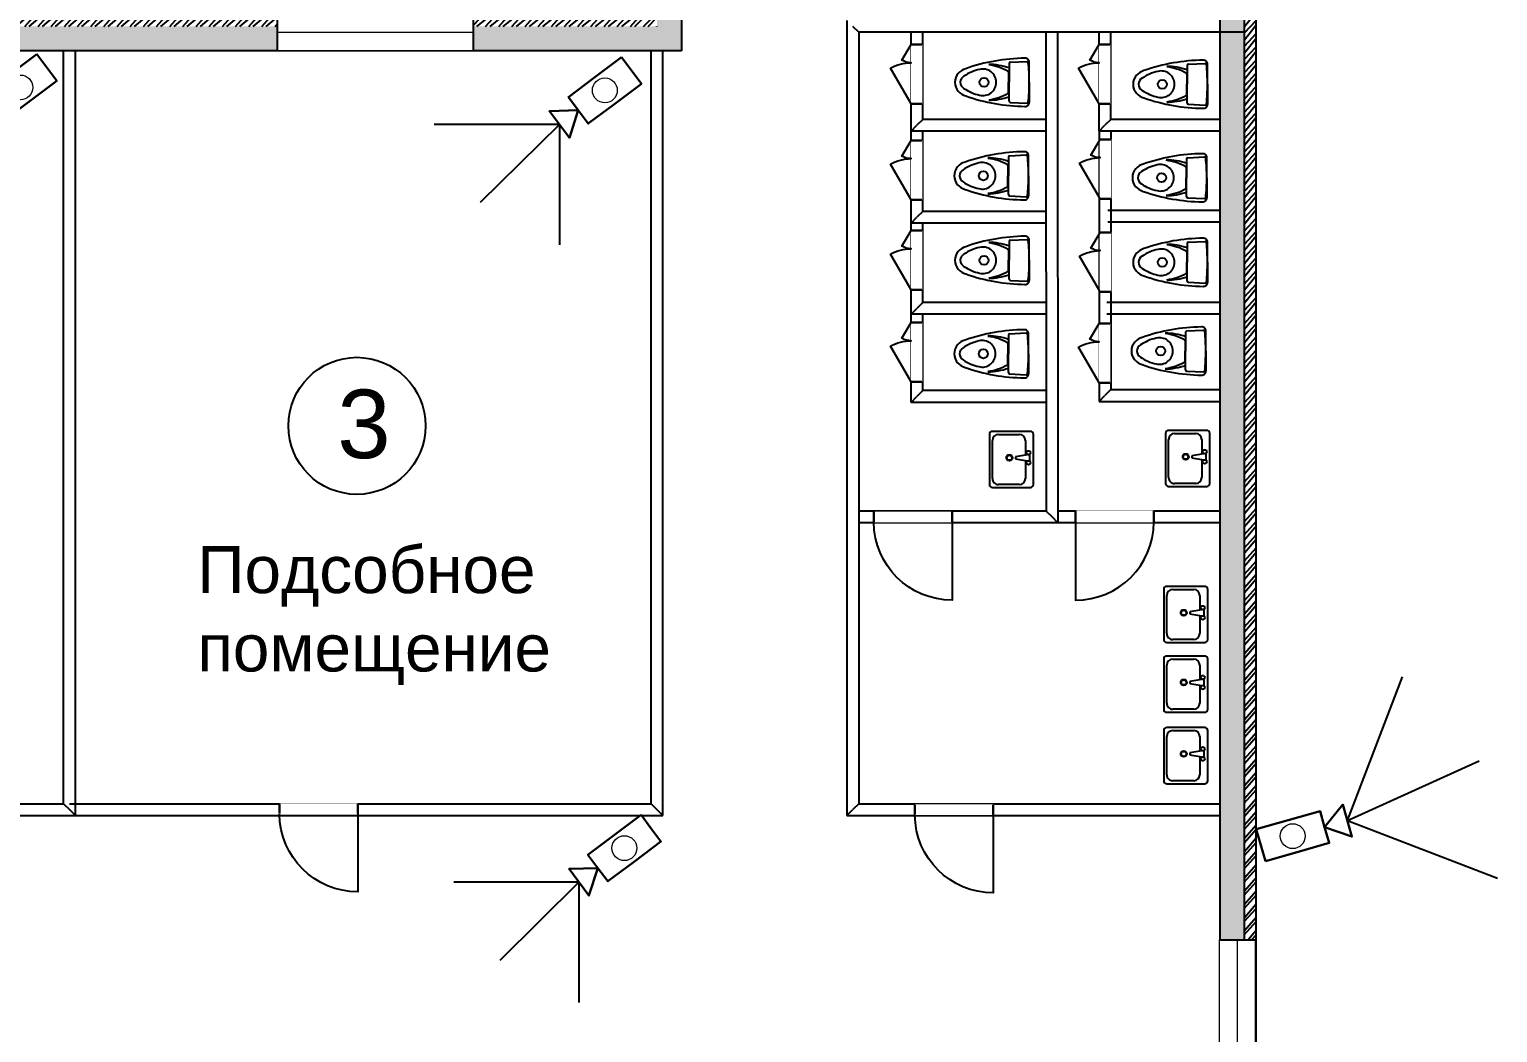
# Model space of a CAD drawing. Header units: millimetres. Extents: x 10540 to 43405, y 9870 to 40670.
# Drawn here: x 28395 to 43390, y 22602 to 32850 of the extents above; entities that cross this region are included whole.
import ezdxf

# ---------------------------------------------------------------- set-up
doc = ezdxf.new("R2010")
doc.units = ezdxf.units.MM
doc.set_wipeout_variables(frame=1)
doc.layers.add('_Маскировка', color=7, linetype='Continuous', lineweight=0, true_color=0xffffff)
doc.layers.add('_Стены', color=7, linetype='Continuous', lineweight=30)
doc.layers.add('тонкие', color=7, linetype='Continuous', lineweight=20)
for name, color, linetype in [('door', 7, 'Continuous'), ('Камеры', 7, 'Continuous'), ('Перегородки', 7, 'Continuous'), ('Сетка', 7, 'Continuous'), ('Стены', 7, 'Continuous')]:
    doc.layers.add(name, color=color, linetype=linetype)
doc.styles.add('DIM_FONT', font='TXT.shx', dxfattribs={"width": 0.8})
doc.styles.get("Standard").update_dxf_attribs({"font": 'arial.ttf'})

# ---------------------------------------------------------------- blocks, each defined once
blk = doc.blocks.new('*U9')
at = {"color": 7, "linetype": 'ByBlock', "true_color": 0xffffff}
blk.add_wipeout([(-800, 105), (0, 105), (0, -5), (-800, -5)], dxfattribs=at).dxf.layer = '_Маскировка'
at = {"linetype": 'ByBlock'}
for p, q in [((-800, -4.263256414560601e-14), (-800, 99.99999999999993)), ((0, 0), (0, 99.99999999999997))]:
    blk.add_line(p, q, dxfattribs=at)
at = {"layer": 'door'}
blk.add_lwpolyline([(1.13686837721616e-13, 7.579122514774402e-14), (1.13686837721616e-13, -800, -0.4122377308197774), (-800, -5.333333333333273, -1.462158682015437)], format="xyb", dxfattribs=at)
blk = doc.blocks.new('A$C444A5E9C')
at = {"ltscale": 20}
for p, q in [((0.2457537597110786, 0.7599999534722883), (0.03979372184767271, 0.7599999534722883)), ((0.04113294760827557, 0.5655345462073456), (0.03214189965001424, 0.7370939613538212)), ((0.05361581679244409, 0.5536887456619297), (0.2457537597110786, 0.5536887456619297)), ((0.1410236105766671, 0.5486887456572731), (0.2457537597110786, 0.5486887456572731))]:
    blk.add_line(p, q, dxfattribs=at)
for p, q in [((0.2457537597110786, 0.7599999534722883), (0.4517137975744845, 0.7599999534722883)), ((0.4503745718138816, 0.5655345462073456), (0.459365619772143, 0.7370939613538212)), ((0.4378917026297131, 0.5536887456619297), (0.2457537597110786, 0.5536887456619297)), ((0.3504839088454901, 0.5486887456572731), (0.2457537597110786, 0.5486887456572731))]:
    blk.add_line(p, q)
at = {"linetype": 'Continuous', "ltscale": 20}
blk.add_circle((0.2457537597110786, 0.298207310232101), 0.04645084462528537, dxfattribs=at)
at = {"ltscale": 20}
for centre, radius, start, end in [((0.03979372184767271, 0.7199999534714152), 0.03999999999999968, 90, 185.8210027385364), ((0.2454900453194568, -1.229691311105853), 1.989691282058017, 89.99240599688939, 95.84386922541155), ((1.869703473337722, 0.7334768584478297), 1.869785707764664, 180.5372937989394, 199.4406173586037), ((0.0441254540673981, 0.7377219928312115), 0.012, 95.84386922541155, 183.0000000000061), ((0.05361581679244409, 0.5661887456590193), 0.0125, 183.0000000000061, 270), ((0.7660710083982849, 0.3276924081510515), 0.7045471275681816, 161.2906092564814, 178.5363273741959), ((0.5800275116671401, 0.284824754598958), 0.5158767511260067, 149.7164621146004, 173.2243677735792), ((0.1410236105766671, 0.5411887456575641), 0.0075, 90, 149.7164621146004), ((0.2665401650701824, 0.158472705836175), 0.1668690484658322, 196.4723215404254, 227.6623700880589), ((0.2457537597110786, 0.1369999534726958), 0.137, 228.0401159485971, 270)]:
    blk.add_arc(centre, radius, start, end, dxfattribs=at)
for centre, radius, start, end in [((0.2460174741027004, -1.229691311105853), 1.989691282058017, 84.15613077458843, 90.00759400311063), ((0.4517137975744845, 0.7199999534714152), 0.03999999999999968, 354.1789972614636, 90), ((-1.378195953915565, 0.7334768584478297), 1.869785707764664, 340.5593826413963, 359.4627062010605), ((0.4473820653547591, 0.7377219928312115), 0.012, 356.9999999999939, 84.15613077458843), ((0.3504839088454901, 0.5411887456575641), 0.0075, 30.28353788539962, 90), ((-0.08851999224498286, 0.284824754598958), 0.5158767511260067, 6.775632226420739, 30.28353788539962), ((-0.2745634889761277, 0.3276924081510515), 0.7045471275681816, 1.463672625804141, 18.70939074351859), ((0.4378917026297131, 0.5661887456590193), 0.0125, 270, 356.9999999999939), ((0.2457537597110786, 0.1369999534726958), 0.137, 270, 311.9598840514029), ((0.2249673543519748, 0.158472705836175), 0.1668690484658322, 312.3376299119411, 343.5276784595746)]:
    blk.add_arc(centre, radius, start, end)
at = {"linetype": 'Continuous', "ltscale": 20}
for centre, radius, start, end in [((0.2463165506596852, 0.2875457198315416), 0.1361441890625848, 90.23684917005355, 194.549030922666), ((0.2451909687551961, 0.2875457198315416), 0.1361441890625663, 345.450969077334, 89.76315082994647), ((0.5609641270966677, 0.349375851394143), 0.456637818714866, 192.1399031620591, 214.2705664349961), ((-0.06945660767451045, 0.349375851394143), 0.4566378187148801, 325.7294335650039, 347.8600968379409), ((0.2464908311703766, 0.1286729555358761), 0.07267673976298489, 210.083985255625, 269.4189088827824), ((0.2450166882517806, 0.1286729555358761), 0.07267673976295339, 270.5810911172176, 329.916014744375)]:
    blk.add_arc(centre, radius, start, end, dxfattribs=at)
blk = doc.blocks.new('A$C564A496C')
at = {"linetype": 'ByBlock'}
for p, q in [((543.1575128287386, 450.0000022581962), (30.68182043943852, 450.0000022581962)), ((2.25755684368778e-06, 419.3181840765474), (2.25755684368778e-06, 30.68182044031073)), ((30.68182043943852, 92.04545680384126), (30.68182043943852, 306.8181840765474)), ((92.04545680296906, 368.1818204403107), (243.5807276297437, 368.1818204403107)), ((238.4670912660968, 409.0909113492535), (299.8307276297437, 409.0909113492535)), ((238.4670912660968, 388.6363658946657), (258.9216367206845, 265.9090931673718)), ((279.3761821751559, 265.9090931673718), (299.8307276297437, 388.6363658946657)), ((294.7170912660968, 368.1818204403107), (481.7938764650917, 368.1818204403107)), ((543.1575128287386, 306.8181840765474), (543.1575128287386, 92.04545680384126)), ((573.8393310106203, 30.68182044031073), (573.8393310106203, 419.3181840765474)), ((258.9216367206845, 265.9090931673718), (279.3761821751559, 265.9090931673718)), ((30.68182043943852, 2.258196218463127e-06), (543.1575128287386, 2.258196218463127e-06)), ((481.7938764650917, 30.68182044031073), (92.04545680296906, 30.68182044031073))]:
    blk.add_line(p, q, dxfattribs=at)
for centre, radius in [((218.012545811509, 398.8636386219596), 20.45454545454545), ((320.2852730842151, 398.8636386219596), 20.45454545454545), ((269.148909447862, 204.5454568038413), 30.68181818181818), ((269.148909447862, 204.5454568038413), 25.68181818181818)]:
    blk.add_circle(centre, radius, dxfattribs=at)
for centre, radius, start, end in [((30.68182043943852, 419.3181840765474), 30.68181818181818, 90, 180), ((543.1575128287386, 419.3181840765474), 30.68181818181818, 0, 90), ((92.04545680296906, 306.8181840765474), 61.36363636363636, 90, 180), ((481.7938764650917, 306.8181840765474), 61.36363636363636, 0, 90), ((30.68182043943852, 30.68182044031073), 30.68181818181818, 180, 270), ((92.04545680296906, 92.04545680384126), 61.36363636363636, 180, 270), ((481.7938764650917, 92.04545680384126), 61.36363636363636, 270, 0), ((543.1575128287386, 30.68182044031073), 30.68181818181818, 270, 0)]:
    blk.add_arc(centre, radius, start, end, dxfattribs=at)
at = {"style": 'DIM_FONT', "width": 0.8, "flags": 9}
for tag in ['YSIZE', 'XSIZE']:
    blk.add_attdef(tag, (269.148909447862, 450.0000022581962), '', height=0.5, rotation=270, dxfattribs=at)
blk = doc.blocks.new('*U18')
at = {"color": 7, "linetype": 'ByBlock', "true_color": 0xffffff}
blk.add_wipeout([(800, 116.93291532993317), (0, 116.93291532993317), (0, -5), (800, -5)], dxfattribs=at).dxf.layer = '_Маскировка'
at = {"linetype": 'ByBlock'}
for p, q in [((0, 0), (0, 111.9329153299331)), ((800, -4.263256414560601e-14), (800, 111.9329153299331))]:
    blk.add_line(p, q, dxfattribs=at)
at = {"layer": 'door'}
blk.add_lwpolyline([(-1.13686837721616e-13, 7.579122514774402e-14), (-1.13686837721616e-13, -800, 0.4122377308197774), (800, -5.333333333333273, 1.462158682015437)], format="xyb", dxfattribs=at)
blk = doc.blocks.new('*U19')
at = {"color": 7, "linetype": 'ByBlock', "true_color": 0xffffff}
blk.add_wipeout([(-800, 105), (0, 105), (0, -5), (-800, -5)], dxfattribs=at).dxf.layer = '_Маскировка'
at = {"linetype": 'ByBlock'}
for p, q in [((-800, -4.263256414560601e-14), (-800, 99.99999999999993)), ((0, 0), (0, 99.99999999999997))]:
    blk.add_line(p, q, dxfattribs=at)
at = {"layer": 'door'}
blk.add_lwpolyline([(1.13686837721616e-13, 7.579122514774402e-14), (1.13686837721616e-13, -800, -0.4122377308197774), (-800, -5.333333333333273, -1.462158682015437)], format="xyb", dxfattribs=at)
blk = doc.blocks.new('*U20')
at = {"color": 7, "linetype": 'ByBlock', "true_color": 0xffffff}
blk.add_wipeout([(-604.9985519051552, 115), (0, 115.00000000000011), (0, -5), (-604.9985519051552, -5)], dxfattribs=at).dxf.layer = '_Маскировка'
at = {"linetype": 'ByBlock'}
for p, q in [((-604.9985519051552, -4.263256414560601e-14), (-604.9985519051552, 109.9999999999999)), ((0, 0), (0, 110))]:
    blk.add_line(p, q, dxfattribs=at)
at = {"layer": 'door'}
blk.add_lwpolyline([(0, 0), (-363.2679198738459, -209.7328313271204, -0.1316524975873958), (-419.4656626542409, 0, -0.1316524975873957), (-444.3223565763386, -92.76644462545714), (-604.9985519051552, 0)], format="xyb", dxfattribs=at)
blk = doc.blocks.new('*U41')
blk.add_wipeout([(-999.9999999921333, 374.9999999970423), (999.9999999921337, 374.99999999703914), (999.9999999921333, -5.000000000001364), (-999.9999999921341, -4.999999999998636)]).dxf.layer = 'тонкие'
for p, q in [((-999.9999999921338, 1.632599162759801e-12), (-999.9999999921333, 369.9999999970425)), ((999.9999999921338, -1.859972838203033e-12), (999.9999999921345, 369.999999997039))]:
    blk.add_line(p, q)
at = {"layer": 'тонкие'}
for p, q in [((-999.9999999921333, 369.9999999970425), (999.9999999921345, 369.9999999970392)), ((-999.9999999921336, 184.9999999985221), (999.9999999921342, 184.9999999985188)), ((-999.9999999921338, 1.632599162759801e-12), (999.9999999921338, -1.632599162759801e-12))]:
    blk.add_line(p, q, dxfattribs=at)
blk = doc.blocks.new('*U90')
at = {"color": 7, "linetype": 'ByBlock', "true_color": 0xffffff}
blk.add_wipeout([(-800, 105), (0, 105), (0, -5), (-800, -5)], dxfattribs=at).dxf.layer = '_Маскировка'
at = {"linetype": 'ByBlock'}
for p, q in [((-800, -4.263256414560601e-14), (-800, 99.99999999999993)), ((0, 0), (0, 99.99999999999997))]:
    blk.add_line(p, q, dxfattribs=at)
at = {"layer": 'door'}
blk.add_lwpolyline([(1.13686837721616e-13, 7.579122514774403e-14), (1.13686837721616e-13, -800, -0.4122377308197774), (-800, -5.333333333333273, -1.462158682015437)], format="xyb", dxfattribs=at)
blk = doc.blocks.new('видеокамера с поворотным устройством')
blk.add_wipeout([(0, 2), (8, 2), (8, -2), (0, -2)])
at = {"color": 0, "lineweight": 20}
blk.add_circle((4, 0), 1.5, dxfattribs=at)
blk.add_wipeout([(8, 0), (10.849205711401737, 2), (10.849205711401737, -2)])
at = {"color": 0, "lineweight": 30}
blk.add_lwpolyline([(0, -2), (0, 0), (0, 2), (4, 2), (8, 2), (8, 0), (8, -2), (4, -2)], close=True, dxfattribs=at)
blk.add_lwpolyline([(8, 0), (10.84920571140174, -2), (10.84920571140174, 2), (8, 0)], dxfattribs=at)

msp = doc.modelspace()

# ---------------------------------------------------------------- hatches: boundary and pattern name
at = {"layer": 'Сетка'}
h = msp.add_hatch(dxfattribs=at)
h.set_pattern_fill('ANSI36', color=256, scale=10)
h.set_pattern_definition([(45, (0, 0), (16.83798022700467, 61.73926083235044), [79.375, -15.875, 0, -15.875])])
h.paths.add_polyline_path([(40804.8677229874, 38880.02313613422), (34804.8677229874, 38880.02313613422), (34804.8677229874, 32880.02313613422), (12804.8677229874, 32880.02313613422), (12804.8677229874, 11880.02313613422), (40804.8677229874, 11880.02313613422)])
h.paths.add_polyline_path([(13054.8677229874, 32630.02313613422), (35054.8677229874, 32630.02313613422), (35054.8677229874, 38630.02313613422), (40554.8677229874, 38630.02313613422), (40554.8677229874, 12130.02313613422), (13054.8677229874, 12130.02313613422)], flags=16)
h.paths.add_polyline_path([(37688.61695003437, 33065.07193272836), (37688.61695003437, 33715.23581450708), (37612.12708151268, 33715.23581450708), (37612.12708151268, 34043.04953634269), (37989.11286175178, 34043.04953634269), (37989.11286175178, 35026.49070202834), (37612.12708151268, 35026.49070202834), (37612.12708151268, 35354.30442392356), (37633.98132967876, 35354.30442392356), (37633.98132967876, 36337.74558960921), (37612.12708151268, 36337.74558960921), (37612.12708151268, 36665.55931150443), (37715.93476009296, 36665.55931150443), (37989.11286175178, 36665.55931150443), (37989.11286175178, 37649.00047719009), (37612.12708151268, 37649.00047719009), (37612.12708151268, 37976.8141990853), (37688.61695003437, 37976.8141990853), (37688.61695003437, 38626.97808080442), (37751.96395897793, 38626.97808080442), (40513.27852022575, 38626.97808080442), (40513.70557296203, 33065.07193272836), (37737.78900825905, 33065.07193272836)], flags=0)
h.paths.add_polyline_path([(37989.11286175178, 34043.04953634269), (37989.11286175178, 35026.49070202834), (37989.11286175178, 35103.51278888709), (37715.93476009296, 35103.51278888709), (37715.93476009296, 35687.5817078305), (37688.61695003437, 35687.5817078305), (37688.61695003437, 36337.74558960921), (37612.12708151268, 36337.74558960921), (37612.12708151268, 36665.55931150443), (37715.93476009296, 36665.55931150443), (37989.11286175178, 36665.55931150443), (37989.11286175178, 37649.00047719009), (37989.11286175178, 38331.94573109872), (40065.26643371509, 38331.94573109872), (40065.26643371509, 35982.61405753619), (37989.11286175178, 35982.61405753619), (37989.11286175178, 36596.71016126401), (37715.93476009296, 36596.71016126401), (37715.93476009296, 35687.5817078305), (37748.71613228248, 35687.5817078305), (37748.71613228248, 36573.03247636087), (37956.33148956226, 36573.03247636087), (37956.33148956226, 35949.83268534667), (40098.04780590461, 35949.83268534667), (40098.04780590461, 38364.72710328824), (37956.33148956226, 38364.72710328824), (37956.33148956226, 37746.39360439307), (37748.71613228248, 37746.39360439307), (37748.71613228248, 38572.34246050841), (40469.57002401279, 38572.34246050841), (40469.57002401279, 33119.70755302436), (37748.71613228248, 33119.70755302436), (37748.71613228248, 33944.70541977412), (37956.33148956226, 33944.70541977412), (37956.33148956226, 33327.32291024453), (40098.04780590461, 33327.32291024453), (40098.04780590461, 35742.2173281861), (37956.33148956226, 35742.2173281861), (37956.33148956226, 35124.83481859691), (37748.71613228248, 35124.83481859691), (37748.71613228249, 35687.5817078305), (37715.93476009296, 35687.5817078305), (37715.93476009296, 35103.51278888709), (37989.11286175178, 35103.51278888709), (37989.11286175178, 35709.43595599658), (40065.26643371509, 35709.43595599658), (40065.26643371509, 33360.10428243405), (37989.11286175178, 33360.10428243405)], flags=0)
h.paths.add_polyline_path([(38019.52320957111, 35116.07089530952), (38108.25970995353, 35116.07089530952), (38108.25970995353, 35092.66371410615), (38188.70517694877, 35092.66371410615), (38188.70517694877, 35322.46123444564), (39718.50254571365, 35322.46123444564), (39718.50254571365, 33846.30854552514), (38188.70517694877, 33846.30854552514), (38188.70517694877, 34005.41486984021), (38144.9966806166, 34005.41486984021), (38144.9966806166, 33802.60004925258), (38364.01669728683, 33802.60004925258), (38364.01669728683, 33802.92999845273), (38429.57944166588, 33802.92999845273), (39382.00202977585, 33802.69418604134), (39382.00202977585, 33802.92999845273), (39447.56477415489, 33802.92999845273), (39762.21104192677, 33802.60004925258), (39447.56477415489, 33802.60004925258), (39447.56477415489, 33743.16389232404), (39449.81691634582, 33743.16389232404), (39449.81691634582, 33661.21046185023), (39566.88174152302, 33661.21046185023), (39566.88174152302, 33688.1052095843), (39566.88174152302, 33725.74710917003), (39648.83517205642, 33725.74710917003), (39648.83517205642, 33507.72648584373), (39692.54366826938, 33507.72648584373), (39692.54366826938, 33453.09086548812), (39648.83517205642, 33453.09086548812), (39648.83517205642, 33661.21046185023), (39566.88174152302, 33661.21046185023), (39566.88174152302, 33634.31571411616), (39566.88174152302, 33453.09086548812), (39419.36556672977, 33453.09086548812), (39419.36556672977, 33507.72648584373), (39566.88174152302, 33507.72648584373), (39566.88174152302, 33661.21046185023), (39506.87927770542, 33661.21046185023), (39449.81691634582, 33661.21046185023), (39449.81691634582, 33628.09601342208), (39382.00202977585, 33628.09601342208), (39382.00202977585, 33661.21046185023), (39245.41297900604, 33661.21046185023), (39245.41297900604, 33617.50196557767), (39133.40995728897, 33617.50196557767), (39133.40995728897, 33590.18415545947), (39002.28446865009, 33590.18415545947), (39002.28446865009, 33617.50196557767), (38890.28144693302, 33617.50196557767), (38890.28144693302, 33661.21046185023), (38429.57944166588, 33661.21046185023), (38429.57944166588, 33628.09601342208), (38361.76455533432, 33628.09601342208), (38361.76455533432, 33661.21046185023), (38244.69972991871, 33661.21046185023), (38244.69972991871, 33634.31571411616), (38244.69972991871, 33507.72648584373), (38392.21590483116, 33507.72648584373), (38392.21590483116, 33453.09086548812), (38244.69972991871, 33453.09086548812), (38244.69972991871, 33661.21046185023), (38162.74629950451, 33661.21046185023), (38162.74629950451, 33453.09086548812), (38119.03780317234, 33453.09086548812), (38119.03780317234, 33507.72648584373), (38162.74629950451, 33507.72648584373), (38162.74629950451, 33661.21046185023), (38144.9966806166, 33661.21046185023), (38144.9966806166, 33552.97412788398), (38019.52320957111, 33552.97412788398)], flags=0)
h.paths.add_polyline_path([(38086.56044876503, 34586.54464870221), (38130.26894497799, 34586.54464870221), (38130.26894497799, 34011.62461673743), (38086.56044876503, 34011.62461673743)], flags=0)
h.paths.add_polyline_path([(38086.56044876503, 33567.7962449742), (38086.56044876503, 34004.88120746143), (38130.26894497799, 34004.88120746143), (38130.26894497799, 33567.7962449742)], flags=0)
h.paths.add_polyline_path([(38034.30715751575, 34569.81463199384), (38034.30715751575, 35067.66180228717), (38078.01565384792, 35067.66180228717), (38078.01565384792, 34569.81463199384)], flags=0)
h.paths.add_polyline_path([(38019.52320957111, 37738.58067047126), (38019.52320957111, 37769.8091095639), (38144.9966806166, 37769.8091095639), (38144.9966806166, 37988.67950582034), (39762.21104192661, 37988.67950582034), (39762.21104192661, 36425.10982441432), (39447.56477415489, 36425.10982441432), (39447.56477415489, 36365.67366742618), (39449.81691634582, 36365.67366742618), (39449.81691634582, 36283.72023695237), (39566.88174152302, 36283.72023695237), (39566.88174152302, 36310.61498474605), (39566.88174152302, 36348.25688427217), (39648.83517205642, 36348.25688427217), (39648.83517205642, 36130.23626094587), (39692.54366826938, 36130.23626094587), (39692.54366826938, 36075.60064064986), (39648.83517205642, 36075.60064064986), (39648.83517205642, 36283.72023695237), (39566.88174152302, 36283.72023695237), (39566.88174152302, 36256.8254892183), (39566.88174152302, 36075.60064064986), (39419.36556672977, 36075.60064064986), (39419.36556672977, 36130.23626094587), (39566.88174152302, 36130.23626094587), (39566.88174152302, 36283.72023695237), (39506.87927770542, 36283.72023695237), (39449.81691634582, 36283.72023695237), (39449.81691634582, 36250.60578858382), (39382.00202977585, 36250.60578858382), (39382.00202977585, 36283.72023695237), (39245.41297900604, 36283.72023695237), (39245.41297900604, 36240.01174073941), (39133.40995728897, 36240.01174073941), (39133.40995728897, 36212.69393056161), (39002.28446865009, 36212.69393056161), (39002.28446865009, 36240.01174073941), (38890.28144693302, 36240.01174073941), (38890.28144693302, 36283.72023695237), (38429.57944166588, 36283.72023695237), (38429.57944166588, 36250.60578858382), (38361.76455533432, 36250.60578858382), (38361.76455533432, 36283.72023695237), (38244.69972991871, 36283.72023695237), (38244.69972991871, 36256.8254892183), (38244.69972991871, 36130.23626094587), (38392.21590483116, 36130.23626094587), (38392.21590483116, 36075.60064064986), (38244.69972991871, 36075.60064064986), (38244.69972991871, 36283.72023695237), (38162.74629950451, 36283.72023695237), (38162.74629950451, 36075.60064064986), (38119.03780317234, 36075.60064064986), (38119.03780317234, 36130.23626094587), (38162.74629950451, 36130.23626094587), (38162.74629950451, 36283.72023695237), (38144.9966806166, 36283.72023695237), (38144.9966806166, 36175.48390298612), (38019.52320957111, 36175.48390298612)], flags=0)
h.paths.add_polyline_path([(38086.56044876503, 37209.05442386396), (38130.26894497799, 37209.05442386396), (38130.26894497799, 36634.13439183957), (38086.56044876503, 36634.13439183957)], flags=0)
h.paths.add_polyline_path([(38034.30715751575, 36188.31381654269), (38034.30715751575, 36625.39877908952), (38078.01565384792, 36625.39877908952), (38078.01565384792, 36188.31381654269)], flags=0)
h.paths.add_polyline_path([(38086.56044876503, 36190.30602007634), (38086.56044876503, 36627.39098262317), (38130.26894497799, 36627.39098262317), (38130.26894497799, 36190.30602007634)], flags=0)
h.paths.add_polyline_path([(38188.70517694877, 36468.81832062728), (38953.60386133121, 37206.89466508753), (38188.70517694877, 37944.97100954778), (39718.50254571365, 37944.97100954778), (39718.50254571365, 36468.81832062728)], flags=0)
h.paths.add_polyline_path([(38034.30715751575, 37192.32440715558), (38034.30715751575, 37690.17157744891), (38078.01565384792, 37690.17157744891), (38078.01565384792, 37192.32440715558)], flags=0)
h.paths.add_polyline_path([(39002.28446865009, 33704.9189581228), (39002.28446865009, 33732.236768241), (39133.40995728897, 33732.236768241), (39133.40995728898, 33704.9189581228)], flags=0)
h.paths.add_polyline_path([(39002.28446865009, 36327.42873322494), (39002.28446865009, 36354.74654340274), (39133.40995728897, 36354.74654340274), (39133.40995728896, 36327.42873322494)], flags=0)
at = {"layer": 'Стены'}
h = msp.add_hatch(dxfattribs=at)
h.set_pattern_fill('ANSI32', color=256, scale=10)
h.set_pattern_definition([(45, (-559573020.429976, -453748489.8957176), (-67.35192090801866, 67.35192090801866), []), (45, (-559572975.528676, -453748489.8957176), (-67.35192090801866, 67.35192090801866), [])])
h.paths.add_polyline_path([(12804.8677229874, 32880.02313613422), (12804.8677229874, 11880.02313613422), (40804.8677229874, 11880.02313613421), (40804.8677229874, 38880.02313613422), (34804.8677229874, 38880.02313613422), (34804.8677229874, 32880.02313613422)], flags=16)
h.paths.add_polyline_path([(12684.8677229874, 11760.02313613422), (40924.8677229874, 11760.02313613421), (40924.8677229874, 39000.02313613422), (34684.8677229874, 39000.02313613422), (34684.8677229874, 33000.02313613422), (12684.8677229874, 33000.02313613422)])
h.paths.add_polyline_path([(13054.8677229874, 32630.02313613422), (35054.8677229874, 32630.02313613422), (35054.8677229874, 38630.02313613422), (40554.8677229874, 38630.02313613422), (40554.8677229874, 12130.02313613422), (13054.8677229874, 12130.02313613421)], flags=0)

# ---------------------------------------------------------------- linework, layer by layer
at = {"layer": 'Перегородки'}
for p, q in [((36744.8677229874, 32940.02313613422), (36744.8677229874, 24820.02313613422)), ((36864.8677229874, 32820.02313613422), (36804.8677229874, 32880.02313613422)), ((40804.8677229874, 32820.02313613422), (36864.8677229874, 32820.02313613422)), ((36864.8677229874, 32820.02313613422), (36864.8677229874, 24940.02313613422)), ((37399.57002401279, 31810.11967205531), (37399.57002401279, 32820.02313613422)), ((37519.57002401279, 31930.11967205531), (37519.57002401279, 32820.02313613422)), ((38774.86775006098, 32819.96613763737), (38779.51299841663, 27930.10428237445)), ((38894.867695913825, 32820.080134631076), (38899.62704960896, 27810.10428237445)), ((39319.57002401279, 31810.10428237445), (39319.57002401279, 32820.02313613422)), ((39439.57002401279, 31930.10428237445), (39439.57002401279, 32820.02313613422)), ((28744.86802399085, 24940.02328240401), (28744.86802399085, 32630.02313613422)), ((28864.86802399085, 24820.02328240401), (28864.86802399085, 32630.02313613422)), ((34744.86802399086, 24940.02328240401), (34744.86802399086, 32630.02313613422)), ((34864.86802399086, 24820.02328240401), (34864.86802399086, 32630.02313613422)), ((37399.08132620374, 30870.147554063624), (37399.57003212161, 31810.150865935946)), ((37399.57002401279, 31810.11967205531), (37459.57002401279, 31870.11967205531)), ((38775.7700808041, 31810.11967205531), (37399.57002401279, 31810.11967205531)), ((37519.57002401279, 31930.11967205531), (37459.57002401279, 31870.11967205531)), ((37519.143728535724, 30990.14437004598), (37519.57001590397, 31810.08847817467)), ((38775.7700808041, 31930.11967205531), (37519.57002401279, 31930.11967205531)), ((39319.57002401279, 31810.10428237445), (39379.57002401279, 31870.10428237445)), ((40554.8677229874, 31810.10428237445), (39319.57002401279, 31810.10428237445)), ((39319.57002401279, 31810.10428237445), (39319.57002401279, 29050.10428237445)), ((39439.57002401279, 31930.10428237445), (39379.57002401279, 31870.10428237445)), ((40554.8677229874, 31930.10428237445), (39439.57002401279, 31930.10428237445)), ((39439.57002401279, 31810.10428237445), (39439.57002401279, 29170.10428237445)), ((37399.08132620374, 30870.147554063624), (37459.11252736973, 30930.1459620548)), ((37519.143728535724, 30990.14437004598), (37459.11252736973, 30930.1459620548)), ((38776.66465711208, 30990.11102053923), (37519.143728535724, 30990.14437004598)), ((40559.57002401279, 31000.10428237445), (39409.57002401279, 31000.10428237445)), ((38776.66147470714, 30870.11102058143), (37399.08132620374, 30870.147554063624)), ((37399.08239022908, 29940.12196156976), (37399.56844207356, 30870.177306208658)), ((37519.145118791224, 30060.121081724323), (37519.56842568659, 30870.114593582242)), ((40559.57002401279, 30880.10428237445), (39409.57002401279, 30880.10428237445)), ((37399.08239022908, 29940.12196156976), (37459.11375451015, 30000.12152164704)), ((37519.145118791224, 30060.121081724323), (37459.11375451015, 30000.12152164704)), ((38777.54698186143, 30060.111859851728), (37519.145118791224, 30060.121081724323)), ((40559.57002401279, 30060.10428237445), (39399.57002401279, 30060.10428237445)), ((38777.54610247246, 29940.11185985495), (37399.08239022908, 29940.12196156976)), ((37399.57002400428, 29040.104765063687), (37399.570024132, 29940.121518317697)), ((37519.570024021305, 29160.103799685214), (37519.570024132, 29940.121518300664)), ((40559.57002401279, 29940.10428237445), (39399.57002401279, 29940.10428237445)), ((37399.57002400428, 29040.104765063687), (37459.57002401279, 29100.10428237445)), ((37519.570024021305, 29160.103799685214), (37459.57002401279, 29100.10428237445)), ((38778.402019989604, 29160.093672566927), (37519.570024021305, 29160.103799685214)), ((39319.57002401279, 29050.10428237445), (39379.57002401279, 29110.10428237445)), ((39439.57002401279, 29170.10428237445), (39379.57002401279, 29110.10428237445)), ((39439.57002401279, 29170.10428237445), (40559.57002401279, 29170.10428237445)), ((38778.40105460725, 29040.093672570812), (37399.57002400428, 29040.104765063687)), ((39319.57002401279, 29050.10428237445), (40559.57002401279, 29050.10428237445)), ((38779.51299841663, 27930.10428237445), (36864.8677229874, 27930.10428237445)), ((38779.51299841663, 27930.10428237445), (38839.57002401279, 27870.10428237445)), ((38899.5682147734, 27932.03719770438), (40554.8677229874, 27932.03719770438)), ((38899.62704960896, 27810.10428237445), (36864.8677229874, 27810.10428237445)), ((38899.62704960896, 27810.10428237445), (38839.57002401279, 27870.10428237445)), ((38899.5682147734, 27812.03719770438), (40554.8677229874, 27812.03719770438)), ((20804.86802399085, 24940.02328240401), (28744.86802399085, 24940.02328240401)), ((28744.86802399085, 24940.02328240401), (28804.86802399085, 24880.02328240401)), ((28804.86802399085, 24940.02328240401), (34744.86802399086, 24940.02328240401)), ((34744.86802399086, 24940.02328240401), (34804.86802399086, 24880.02328240401)), ((36864.8677229874, 24940.02313613422), (36804.8677229874, 24880.02313613422)), ((36864.8677229874, 24940.02313613422), (40554.8677229874, 24940.02313613422)), ((20804.86802399085, 24820.02328240401), (28864.86802399085, 24820.02328240401)), ((28864.86802399085, 24820.02328240401), (28804.86802399085, 24880.02328240401)), ((28804.86802399085, 24820.02328240401), (34864.86802399086, 24820.02328240401)), ((34864.86802399086, 24820.02328240401), (34804.86802399086, 24880.02328240401)), ((36744.8677229874, 24820.02313613422), (36804.8677229874, 24880.02313613422)), ((36744.8677229874, 24820.02313613422), (40554.8677229874, 24820.02313613422))]:
    msp.add_line(p, q, dxfattribs=at)
msp.add_circle((31740, 28800), 700, dxfattribs=at)
at = {"layer": 'Стены'}
for p, q in [((40924.8677229874, 11760.02313613422), (40924.8677229874, 39000.02313613422)), ((40804.8677229874, 11880.02313613422), (40804.8677229874, 38880.02313613422)), ((35054.8677229874, 38630.02313613422), (35054.8677229874, 32630.023136134223)), ((40554.8677229874, 12130.02313613422), (40554.8677229874, 38630.02313613422)), ((35054.8677229874, 32630.023136134223), (13054.8677229874, 32630.023136134223))]:
    msp.add_line(p, q, dxfattribs=at)

# ---------------------------------------------------------------- block references
at = {"color": 7, "xscale": 1000, "yscale": 1000, "zscale": 1000, "rotation": 270}
for p in [(37846.65279173778, 32554.9660935951), (39666.65283822941, 32534.9660935951), (37839.57002401279, 31600.10428237445), (39659.57007050441, 31580.10428237445), (37846.65283822941, 30736.67989116437), (39666.65288472103, 30716.67989116437), (37839.57007050441, 29781.81807994373), (39649.57002401279, 29810.10428237445)]:
    msp.add_blockref('A$C444A5E9C', p, dxfattribs=at)
at = {"rotation": 270}
for p in [(38199.57002174782, 28743.9436134053), (39999.57002174782, 28753.9436134053), (39980.02456951069, 27160.60677051074), (39980.02456724571, 26448.40209900863), (39980.02456724571, 25718.40209900863)]:
    msp.add_blockref('A$C564A496C', p, dxfattribs=at)

# ---------------------------------------------------------------- texts
at = {"layer": 'Перегородки', "attachment_point": 1}
for s, width, insert, char_height in [('3', 1100, (31540, 29170), 700), ('Подсобное помещение', 3610, (30110, 27571.44611186903), 480)]:
    msp.add_mtext_dynamic_manual_height_columns(s, width=width, gutter_width=12.5, heights=[0], dxfattribs=dict(at, insert=insert, char_height=char_height))

# ---------------------------------------------------------------- next in the draw order: block references
at = {"layer": '_Стены', "color": 0, "linetype": 'ByBlock', "lineweight": -2, "rotation": 270}
for p in [(37399.3028553717, 32090.10428237445), (39319.3028553717, 32090.10428237445), (37399.3028553717, 31110.10428237445), (39329.3028553717, 31120.10428237445), (37399.3028553717, 30190.10428237445), (39329.3028553717, 30170.10428237445), (37399.57002401279, 29250.10428237445), (39319.3028553717, 29240.10428237445)]:
    msp.add_blockref('*U20', p, dxfattribs=at)
at = {"layer": '_Стены', "color": 0, "linetype": 'ByBlock', "lineweight": -2}
for name, p in [('*U19', (37819.57002401279, 27820.10428237445)), ('*U18', (39079.57002401279, 27820.10428237445)), ('*U90', (31750, 24840)), ('*U9', (38239.57002401279, 24830.10428237445))]:
    msp.add_blockref(name, p, dxfattribs=at)
at = {"layer": 'Камеры', "color": 242, "true_color": 0xcd2027, "xscale": 84.73870062199373, "yscale": 84.73870062199373, "zscale": 84.73870062199373, "rotation": 216.885345881416}
for p in [(28573.38889823423, 32460), (34543.38889823423, 32430), (34743.38889823423, 24690)]:
    msp.add_blockref('видеокамера с поворотным устройством', p, dxfattribs=at)
at = {"layer": 'Камеры', "color": 240, "true_color": 0xed1f24, "xscale": 84.73870062199371, "yscale": 84.73870062199371, "zscale": 84.73870062199371, "rotation": 15.93546206186284}
msp.add_blockref('видеокамера с поворотным устройством', (40971.77041469814, 24515.93894709047), dxfattribs=at)
at = {"layer": 'Стены'}
msp.add_blockref('*U41', (31930, 32635), dxfattribs=at)
at = {"layer": 'Стены', "rotation": 270}
msp.add_blockref('*U41', (40545, 22550), dxfattribs=at)

# ---------------------------------------------------------------- next in the draw order: linework, layer by layer
at = {"layer": 'Камеры', "color": 242, "true_color": 0xcd2027}
for p, q in [((33808.05957527293, 31878.19316170124), (32530, 31878.19316170124)), ((33808.05957527293, 31878.19316170124), (33000, 31080)), ((33808.05957527294, 31878.19316170124), (33808.05957527293, 30650)), ((34008.05957527293, 24138.19316170124), (32730, 24138.19316170124)), ((34008.05957527293, 24138.19316170124), (33200, 23340)), ((34008.05957527294, 24138.19316170124), (34008.05957527293, 22910))]:
    msp.add_line(p, q, dxfattribs=at)
at = {"layer": 'Камеры', "color": 240, "true_color": 0xed1f24}
for q in [(42418.08778665701, 26237.02696315454), (43202.27469016864, 25379.134029214), (43390.12713305766, 24180.91194578957)]:
    msp.add_line((41855.78891911176, 24768.34988951238), q, dxfattribs=at)

doc.saveas('drawing.dxf')
